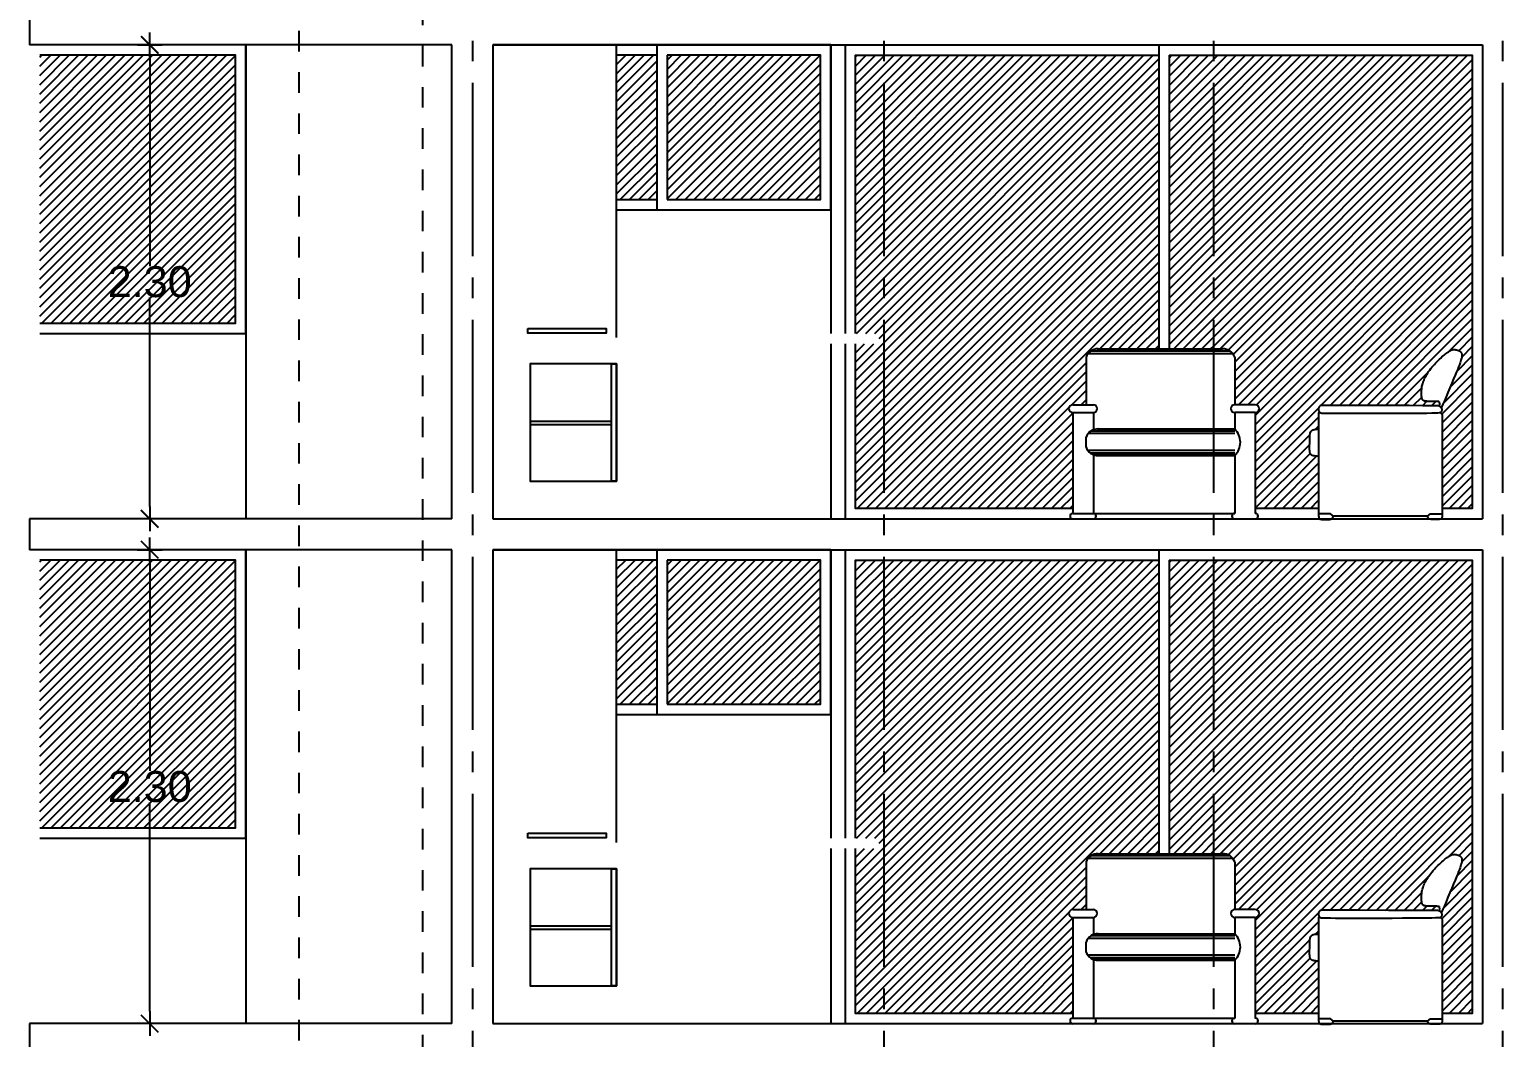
# Model space of a CAD drawing. Header units: millimetres. Extents: x 1217 to 2428, y 234 to 644.
# Drawn here: x 2248.72 to 2255.87, y 387.13 to 392.03 of the extents above; entities that cross this region are included whole.
import ezdxf

# ---------------------------------------------------------------- set-up
doc = ezdxf.new("R2010")
doc.units = ezdxf.units.MM
doc.linetypes.add('ACAD_ISO04W100', pattern=[30, 24, -3, 0, -3])
doc.linetypes.add('HIDDEN2', pattern=[0.1875, 0.125, -0.0625])
doc.layers.get('0').update_dxf_attribs({"lineweight": 5})
for name, color, linetype in [('0.1', 251, 'Continuous'), ('0.2', 2, 'Continuous'), ('EJES', 8, 'Continuous'), ('MURO', 5, 'Continuous')]:
    doc.layers.add(name, color=color, linetype=linetype)
doc.styles.add('INTERARQ', font='arial.ttf')
doc.dimstyles.new('ESCALA_1-50', dxfattribs={"dimtxt": 0.15, "dimasz": 0.06, "dimexe": 0.18, "dimexo": 0.0625, "dimgap": 0, "dimtad": 0, "dimtih": 1, "dimtoh": 1, "dimzin": 0, "dimdsep": 46, "dimtxsty": 'INTERARQ', "dimblk": 'DIMTICK', "dimcen": 0, "dimse1": 1, "dimse2": 1, "dimclrd": 256, "dimclre": 1, "dimclrt": 2, "dimadec": 0, "dimazin": 0, "dimtfac": 4.5, "dimtofl": 0, "dimtmove": 2, "dimatfit": 3, "dimldrblk": 'DIMTICK', "dimfxl": 1, "dimtolj": 1, "dimtzin": 0, "dimarcsym": 0})
pattern_1 = [(45, (422.33998, -309.97355), (-0.0224506403, 0.0224506403), [])]
pattern_2 = [(45, (422.33998, -307.52355), (-0.0224506403, 0.0224506403), [])]

# ---------------------------------------------------------------- blocks, each defined once
blk = doc.blocks.new('sillon elv 1')
at = {"layer": '0.2'}
blk.add_line((382065.2343, 7753267.5813), (382065.6901, 7753267.5813), dxfattribs=at)
for points in [[(382065.1739, 7753268.114), (382065.1742, 7753268.1156), (382065.1744, 7753268.1172), (382065.1745, 7753268.1189), (382065.1746, 7753268.1205), (382065.1745, 7753268.1222), (382065.1745, 7753268.1238), (382065.1744, 7753268.1253), (382065.1744, 7753268.1268), (382065.1745, 7753268.1281), (382065.1745, 7753268.1294), (382065.1747, 7753268.1306), (382065.1749, 7753268.1316), (382065.1751, 7753268.1326), (382065.1753, 7753268.1335), (382065.1756, 7753268.1342), (382065.1759, 7753268.1349), (382065.1762, 7753268.1355), (382065.1765, 7753268.136), (382065.1768, 7753268.1364), (382065.1771, 7753268.1368), (382065.1775, 7753268.1371), (382065.178, 7753268.1373), (382065.1785, 7753268.1375), (382065.179, 7753268.1376), (382065.1796, 7753268.1377), (382065.1804, 7753268.1378), (382065.1814, 7753268.1379), (382065.1828, 7753268.1379), (382065.1846, 7753268.138), (382065.187, 7753268.138), (382065.19, 7753268.1381), (382065.1937, 7753268.1381), (382065.1982, 7753268.1381), (382065.2034, 7753268.1382), (382065.2089, 7753268.1383), (382065.2147, 7753268.1384), (382065.2204, 7753268.1385), (382065.2259, 7753268.1386), (382065.231, 7753268.1388), (382065.2353, 7753268.139), (382065.2389, 7753268.1392), (382065.2417, 7753268.1395), (382065.2439, 7753268.1397), (382065.2455, 7753268.14), (382065.2467, 7753268.1403), (382065.2476, 7753268.1405), (382065.2482, 7753268.1408), (382065.2488, 7753268.141), (382065.2493, 7753268.1412), (382065.2498, 7753268.1413), (382065.2504, 7753268.1415), (382065.2509, 7753268.1417), (382065.2515, 7753268.142), (382065.2522, 7753268.1423), (382065.2529, 7753268.1426), (382065.2537, 7753268.1431), (382065.2545, 7753268.1437), (382065.2554, 7753268.1444), (382065.2563, 7753268.1454), (382065.2572, 7753268.1465), (382065.2581, 7753268.148), (382065.2589, 7753268.1498), (382065.2597, 7753268.1519), (382065.2604, 7753268.1545), (382065.2611, 7753268.1574), (382065.2616, 7753268.1608), (382065.262, 7753268.1645), (382065.2624, 7753268.1685), (382065.2626, 7753268.1727), (382065.2627, 7753268.1771), (382065.2627, 7753268.1816), (382065.2627, 7753268.1863), (382065.2625, 7753268.1909), (382065.2622, 7753268.1956), (382065.2617, 7753268.2004), (382065.2611, 7753268.2053), (382065.2603, 7753268.2102), (382065.2593, 7753268.2154), (382065.258, 7753268.2207), (382065.2565, 7753268.2262), (382065.2547, 7753268.2319), (382065.2526, 7753268.2378), (382065.2501, 7753268.2439), (382065.2474, 7753268.2502), (382065.2443, 7753268.2566), (382065.2408, 7753268.2632), (382065.2369, 7753268.2699), (382065.2327, 7753268.2767), (382065.228, 7753268.2836), (382065.2229, 7753268.2906), (382065.2176, 7753268.2976), (382065.212, 7753268.3046), (382065.2061, 7753268.3115), (382065.2001, 7753268.3182), (382065.194, 7753268.3249), (382065.1878, 7753268.3313), (382065.1816, 7753268.3375), (382065.1754, 7753268.3434), (382065.1694, 7753268.349), (382065.1635, 7753268.3543), (382065.1578, 7753268.3592), (382065.1525, 7753268.3637), (382065.1475, 7753268.3679), (382065.1429, 7753268.3715), (382065.1387, 7753268.3747), (382065.135, 7753268.3775), (382065.1316, 7753268.3799), (382065.1286, 7753268.382), (382065.1259, 7753268.3837), (382065.1233, 7753268.3851), (382065.1209, 7753268.3863), (382065.1187, 7753268.3874), (382065.1165, 7753268.3882), (382065.1144, 7753268.3889), (382065.1123, 7753268.3895), (382065.1103, 7753268.3899), (382065.1083, 7753268.3902), (382065.1063, 7753268.3904), (382065.1044, 7753268.3905), (382065.1024, 7753268.3904), (382065.1005, 7753268.3903), (382065.0985, 7753268.39), (382065.0966, 7753268.3897), (382065.0947, 7753268.3894), (382065.0929, 7753268.3889), (382065.0912, 7753268.3885), (382065.0896, 7753268.388), (382065.088, 7753268.3876), (382065.0866, 7753268.3872), (382065.0853, 7753268.3867), (382065.084, 7753268.3863), (382065.0829, 7753268.3859), (382065.0818, 7753268.3854), (382065.0808, 7753268.385), (382065.0798, 7753268.3846), (382065.0789, 7753268.3841), (382065.0779, 7753268.3836), (382065.077, 7753268.3831), (382065.0761, 7753268.3825), (382065.0752, 7753268.3818), (382065.0743, 7753268.3811), (382065.0735, 7753268.3803), (382065.0726, 7753268.3794), (382065.0718, 7753268.3784), (382065.071, 7753268.3773), (382065.0702, 7753268.376), (382065.0695, 7753268.3746), (382065.0688, 7753268.3731), (382065.0682, 7753268.3715), (382065.0677, 7753268.3697), (382065.0672, 7753268.3679), (382065.0668, 7753268.3659), (382065.0666, 7753268.3638), (382065.0665, 7753268.3614), (382065.0666, 7753268.3588), (382065.0669, 7753268.3558), (382065.0675, 7753268.3524), (382065.0683, 7753268.3484), (382065.0695, 7753268.3438), (382065.0711, 7753268.3385), (382065.0731, 7753268.3324), (382065.0756, 7753268.3252), (382065.0787, 7753268.3168), (382065.0825, 7753268.3069), (382065.0871, 7753268.2952), (382065.0925, 7753268.2816), (382065.099, 7753268.2658), (382065.1066, 7753268.2475), (382065.1153, 7753268.2269), (382065.1246, 7753268.2047), (382065.1341, 7753268.1823), (382065.1433, 7753268.1607), (382065.1516, 7753268.1412), (382065.1585, 7753268.125), (382065.1635, 7753268.1132), (382065.1662, 7753268.107)], [(382065.7482, 7753268.1195), (382065.7512, 7753268.1185), (382065.7538, 7753268.1173), (382065.7559, 7753268.1159), (382065.7576, 7753268.1144), (382065.759, 7753268.1129), (382065.7601, 7753268.1112), (382065.761, 7753268.1096), (382065.7617, 7753268.1079), (382065.7622, 7753268.1063), (382065.7626, 7753268.1048), (382065.7628, 7753268.1033), (382065.7629, 7753268.1018), (382065.763, 7753268.1004), (382065.7629, 7753268.0991), (382065.7628, 7753268.0978), (382065.7626, 7753268.0966), (382065.7624, 7753268.0954), (382065.7621, 7753268.0943), (382065.7618, 7753268.0932), (382065.7614, 7753268.0922), (382065.7609, 7753268.0912), (382065.7604, 7753268.0903), (382065.7599, 7753268.0894), (382065.7593, 7753268.0885), (382065.7586, 7753268.0877), (382065.7578, 7753268.0869), (382065.757, 7753268.0861), (382065.756, 7753268.0854), (382065.7551, 7753268.0847), (382065.754, 7753268.0841), (382065.7529, 7753268.0835), (382065.7517, 7753268.083), (382065.7502, 7753268.0826), (382065.7476, 7753268.0823), (382065.7428, 7753268.082), (382065.7348, 7753268.0818), (382065.7223, 7753268.0816), (382065.7045, 7753268.0815), (382065.6801, 7753268.0814), (382065.6482, 7753268.0813), (382065.6082, 7753268.0812), (382065.5617, 7753268.0812), (382065.5109, 7753268.0812), (382065.458, 7753268.0813), (382065.4051, 7753268.0813), (382065.3544, 7753268.0815), (382065.3081, 7753268.0817), (382065.2683, 7753268.0819), (382065.2366, 7753268.0823), (382065.2126, 7753268.0827), (382065.1951, 7753268.0832), (382065.1831, 7753268.0837), (382065.1755, 7753268.0842), (382065.1711, 7753268.0848), (382065.169, 7753268.0854), (382065.168, 7753268.0859), (382065.1673, 7753268.0865), (382065.1666, 7753268.0871), (382065.166, 7753268.0877), (382065.1655, 7753268.0884), (382065.1649, 7753268.0891), (382065.1645, 7753268.0899), (382065.164, 7753268.0907), (382065.1636, 7753268.0917), (382065.1633, 7753268.0927), (382065.1629, 7753268.0939), (382065.1627, 7753268.0951), (382065.1625, 7753268.0963), (382065.1623, 7753268.0976), (382065.1623, 7753268.0988), (382065.1623, 7753268.1), (382065.1625, 7753268.1011), (382065.1628, 7753268.1021), (382065.1632, 7753268.1031), (382065.1636, 7753268.1039), (382065.1642, 7753268.1048), (382065.1648, 7753268.1056), (382065.1655, 7753268.1063), (382065.1662, 7753268.1071), (382065.1669, 7753268.1078), (382065.1676, 7753268.1086), (382065.1684, 7753268.1094), (382065.1691, 7753268.1101), (382065.1699, 7753268.1109), (382065.1707, 7753268.1116), (382065.1716, 7753268.1124), (382065.1724, 7753268.113), (382065.1733, 7753268.1137), (382065.1743, 7753268.1143), (382065.1753, 7753268.1148), (382065.1764, 7753268.1153), (382065.1774, 7753268.1157), (382065.1785, 7753268.1161), (382065.1796, 7753268.1164), (382065.1807, 7753268.1167), (382065.1818, 7753268.1169), (382065.1839, 7753268.1172), (382065.1926, 7753268.1174), (382065.2144, 7753268.1176), (382065.2558, 7753268.1178), (382065.3233, 7753268.1181), (382065.4235, 7753268.1185), (382065.563, 7753268.1189), (382065.7482, 7753268.1195)], [(382065.1727, 7753268.0846), (382065.1704, 7753268.0832), (382065.1685, 7753268.0819), (382065.1669, 7753268.0806), (382065.1657, 7753268.0794), (382065.1647, 7753268.0781), (382065.164, 7753268.0769), (382065.1634, 7753268.0758), (382065.1631, 7753268.0746), (382065.1628, 7753268.0726), (382065.1626, 7753268.0652), (382065.1625, 7753268.047), (382065.1624, 7753268.0127), (382065.1624, 7753267.9567), (382065.1624, 7753267.8738), (382065.1624, 7753267.7584), (382065.1624, 7753267.6053)], [(382065.7621, 7753268.0013), (382065.7666, 7753268.0017), (382065.7707, 7753268.0019), (382065.7743, 7753268.0019), (382065.7775, 7753268.0017), (382065.7804, 7753268.0013), (382065.783, 7753268.0009), (382065.7852, 7753268.0003), (382065.7873, 7753267.9997), (382065.7892, 7753267.9991), (382065.791, 7753267.9984), (382065.7926, 7753267.9978), (382065.7941, 7753267.9971), (382065.7954, 7753267.9963), (382065.7966, 7753267.9955), (382065.7977, 7753267.9947), (382065.7987, 7753267.9938), (382065.7996, 7753267.9929), (382065.8005, 7753267.9919), (382065.8012, 7753267.9909), (382065.8018, 7753267.9898), (382065.8024, 7753267.9888), (382065.803, 7753267.9877), (382065.8034, 7753267.9866), (382065.8039, 7753267.9855), (382065.8043, 7753267.9843), (382065.8046, 7753267.9831), (382065.8049, 7753267.9816), (382065.8052, 7753267.9797), (382065.8055, 7753267.9773), (382065.8058, 7753267.9743), (382065.806, 7753267.9705), (382065.8062, 7753267.9658), (382065.8064, 7753267.9601), (382065.8066, 7753267.9536), (382065.8068, 7753267.9466), (382065.8069, 7753267.9394), (382065.8071, 7753267.9322), (382065.8072, 7753267.9251), (382065.8072, 7753267.9186), (382065.8072, 7753267.9129), (382065.8072, 7753267.9081), (382065.8072, 7753267.9041), (382065.807, 7753267.901), (382065.8069, 7753267.8984), (382065.8067, 7753267.8964), (382065.8065, 7753267.8948), (382065.8062, 7753267.8934), (382065.8059, 7753267.8922), (382065.8056, 7753267.891), (382065.8053, 7753267.8898), (382065.8048, 7753267.8887), (382065.8044, 7753267.8876), (382065.8039, 7753267.8865), (382065.8033, 7753267.8855), (382065.8027, 7753267.8845), (382065.802, 7753267.8836), (382065.8012, 7753267.8828), (382065.8004, 7753267.882), (382065.7995, 7753267.8812), (382065.7986, 7753267.8805), (382065.7976, 7753267.8799), (382065.7966, 7753267.8793), (382065.7955, 7753267.8787), (382065.7944, 7753267.8782), (382065.7933, 7753267.8777), (382065.7918, 7753267.8772), (382065.7898, 7753267.8767), (382065.787, 7753267.8762), (382065.783, 7753267.8755), (382065.7778, 7753267.8748), (382065.7709, 7753267.874), (382065.7621, 7753267.8731)], [(382065.1619, 7753267.5923), (382065.1619, 7753267.5897), (382065.1619, 7753267.5872), (382065.162, 7753267.585), (382065.1622, 7753267.5829), (382065.1624, 7753267.581), (382065.1627, 7753267.5792), (382065.163, 7753267.5776), (382065.1633, 7753267.5762), (382065.1636, 7753267.5749), (382065.164, 7753267.5737), (382065.1644, 7753267.5727), (382065.1648, 7753267.5718), (382065.1653, 7753267.5709), (382065.1658, 7753267.5702), (382065.1665, 7753267.5695), (382065.1672, 7753267.5689), (382065.168, 7753267.5684), (382065.1689, 7753267.5679), (382065.17, 7753267.5674), (382065.1712, 7753267.5671), (382065.1727, 7753267.5667), (382065.1744, 7753267.5664), (382065.1763, 7753267.5662), (382065.1785, 7753267.566), (382065.1811, 7753267.5658), (382065.1839, 7753267.5657), (382065.1869, 7753267.5657), (382065.19, 7753267.5656), (382065.1932, 7753267.5656), (382065.1965, 7753267.5656), (382065.1997, 7753267.5657), (382065.2028, 7753267.5657), (382065.2058, 7753267.5658), (382065.2087, 7753267.5658), (382065.2114, 7753267.5659), (382065.2139, 7753267.566), (382065.2162, 7753267.5662), (382065.2184, 7753267.5664), (382065.2203, 7753267.5667), (382065.2221, 7753267.5671), (382065.2237, 7753267.5675), (382065.2251, 7753267.5682), (382065.2265, 7753267.5691), (382065.2278, 7753267.5704), (382065.2292, 7753267.5722), (382065.2307, 7753267.5745), (382065.2324, 7753267.5775), (382065.2343, 7753267.5813)], [(382065.7625, 7753267.5923), (382065.7626, 7753267.5897), (382065.7625, 7753267.5872), (382065.7624, 7753267.585), (382065.7623, 7753267.5829), (382065.762, 7753267.581), (382065.7618, 7753267.5792), (382065.7615, 7753267.5776), (382065.7612, 7753267.5762), (382065.7608, 7753267.5749), (382065.7605, 7753267.5737), (382065.7601, 7753267.5727), (382065.7597, 7753267.5718), (382065.7592, 7753267.5709), (382065.7586, 7753267.5702), (382065.758, 7753267.5695), (382065.7573, 7753267.5689), (382065.7565, 7753267.5684), (382065.7556, 7753267.5679), (382065.7545, 7753267.5674), (382065.7533, 7753267.5671), (382065.7518, 7753267.5667), (382065.7501, 7753267.5664), (382065.7482, 7753267.5662), (382065.7459, 7753267.566), (382065.7434, 7753267.5658), (382065.7406, 7753267.5657), (382065.7376, 7753267.5657), (382065.7345, 7753267.5656), (382065.7312, 7753267.5656), (382065.728, 7753267.5656), (382065.7248, 7753267.5657), (382065.7216, 7753267.5657), (382065.7186, 7753267.5658), (382065.7158, 7753267.5658), (382065.7131, 7753267.5659), (382065.7106, 7753267.566), (382065.7083, 7753267.5662), (382065.7061, 7753267.5664), (382065.7041, 7753267.5667), (382065.7024, 7753267.5671), (382065.7008, 7753267.5675), (382065.6993, 7753267.5682), (382065.698, 7753267.5691), (382065.6966, 7753267.5704), (382065.6952, 7753267.5722), (382065.6937, 7753267.5745), (382065.6921, 7753267.5775), (382065.6901, 7753267.5813)]]:
    blk.add_lwpolyline(points, dxfattribs=at)
at = {"layer": '0.2', "elevation": 0}
for points in [[(382065.7529, 7753268.0835), (382065.7621, 7753268.0835), (382065.7621, 7753267.6053)], [(382065.1624, 7753267.6053), (382065.1619, 7753267.5923)], [(382065.2343, 7753267.5813), (382065.2197, 7753267.5923), (382065.1619, 7753267.5923)], [(382065.6901, 7753267.5813), (382065.7047, 7753267.5923), (382065.7636, 7753267.5923)], [(382065.7621, 7753267.6053), (382065.7625, 7753267.5923)]]:
    blk.add_lwpolyline(points, dxfattribs=at)
blk = doc.blocks.new('DIMTICK')
at = {"color": 1}
for p, q in [((-1, 0), (1, 0)), ((0, 1), (0, -1))]:
    blk.add_line(p, q, dxfattribs=at)
at = {"color": 3, "const_width": 0.141}
blk.add_lwpolyline([(0.71, 0.71), (-0.71, -0.71)], dxfattribs=at)
blk = doc.blocks.new('*D1626')
at = {"layer": '0.1', "lineweight": -2, "ltscale": 3, "transparency": 16777216}
for p, q in [((2249.3048, 391.8911), (2249.3048, 390.8777)), ((2249.3048, 389.7111), (2249.3048, 390.7245))]:
    blk.add_line(p, q, dxfattribs=at)
at = {"layer": 'DEFPOINTS', "color": 0, "ltscale": 3, "transparency": 16777216}
for p in [(2248.9553, 391.9511, 0), (2249.3048, 391.9511), (2248.9553, 389.6511, 0)]:
    blk.add_point(p, dxfattribs=at)
at = {"layer": '0.1', "lineweight": -2, "ltscale": 3, "transparency": 16777216, "xscale": 0.06, "yscale": 0.06, "zscale": 0.06}
for p, rotation in [((2249.3048, 391.9511), 90), ((2249.3048, 389.6511), 270)]:
    blk.add_blockref('DIMTICK', p, dxfattribs=dict(at, rotation=rotation))
at = {"layer": '0.1', "color": 2, "ltscale": 3, "transparency": 16777216, "insert": (2249.3048, 390.8011), "char_height": 0.15, "attachment_point": 5, "style": 'INTERARQ'}
blk.add_mtext('\\A1;2.30', dxfattribs=at)
blk = doc.blocks.new('*D1627')
at = {"layer": '0.1', "lineweight": -2, "ltscale": 3, "transparency": 16777216}
for p, q in [((2249.3048, 389.4411), (2249.3048, 388.4277)), ((2249.3048, 387.2611), (2249.3048, 388.2745))]:
    blk.add_line(p, q, dxfattribs=at)
at = {"layer": 'DEFPOINTS', "color": 0, "ltscale": 3, "transparency": 16777216}
for p in [(2248.9553, 389.5011, 0), (2249.3048, 389.5011), (2248.9553, 387.2011, 0)]:
    blk.add_point(p, dxfattribs=at)
at = {"layer": '0.1', "lineweight": -2, "ltscale": 3, "transparency": 16777216, "xscale": 0.06, "yscale": 0.06, "zscale": 0.06}
for p, rotation in [((2249.3048, 389.5011), 90), ((2249.3048, 387.2011), 270)]:
    blk.add_blockref('DIMTICK', p, dxfattribs=dict(at, rotation=rotation))
at = {"layer": '0.1', "color": 2, "ltscale": 3, "transparency": 16777216, "insert": (2249.3048, 388.3511), "char_height": 0.15, "attachment_point": 5, "style": 'INTERARQ'}
blk.add_mtext('\\A1;2.30', dxfattribs=at)

msp = doc.modelspace()

# ---------------------------------------------------------------- hatches: boundary and pattern name
at = {"layer": '0.1', "ltscale": 3}
h = msp.add_hatch(dxfattribs=at)
h.set_pattern_fill('ANSI31', color=256, scale=0.01)
h.set_pattern_definition([(45, (422.33998, -358.973434), (-0.0224506403, 0.0224506403), [])])
h.paths.add_polyline_path([(2248.7711, 391.9011), (2248.7711, 390.6011), (2249.721, 390.6011), (2249.721, 391.9011)])
h = msp.add_hatch(dxfattribs=at)
h.set_pattern_fill('ANSI31', color=256, scale=0.01)
h.set_pattern_definition(pattern_2)
h.paths.add_polyline_path([(2254.2525, 391.901), (2254.4682, 391.901), (2254.4682, 390.4758), (2254.2525, 390.4758)])
h.paths.add_polyline_path([(2252.8686, 391.901), (2254.2025, 391.901), (2254.2025, 390.4758), (2253.9086, 390.4758, 0.330811), (2253.85, 390.4358), (2253.85, 390.2049), (2253.7851, 390.2049, 1), (2253.7851, 390.1669), (2253.7851, 389.701), (2252.8686, 389.701)])
h.paths.add_polyline_path([(2252.7306, 391.901), (2252.8686, 391.901), (2252.8686, 389.701), (2252.7306, 389.701), (2252.7306, 390.501), (2252.8456, 390.501), (2252.8456, 390.551), (2252.7306, 390.551)])
h.paths.add_polyline_path([(2251.8158, 391.901), (2252.5606, 391.901), (2252.5606, 391.201), (2251.8158, 391.201)])
h.paths.add_polyline_path([(2251.5708, 391.901), (2251.7658, 391.901), (2251.7658, 391.201), (2251.5708, 391.201)])
h = msp.add_hatch(dxfattribs=at)
h.set_pattern_fill('ANSI31', color=256, scale=0.01)
h.set_pattern_definition(pattern_2)
h.paths.add_polyline_path([(2254.4682, 391.901), (2255.7244, 391.901), (2255.7244, 389.701), (2255.578, 389.701), (2255.5781, 389.8408), (2255.5781, 389.9561), (2255.5781, 390.039), (2255.578, 390.095), (2255.578, 390.1293), (2255.5779, 390.1475), (2255.5776, 390.1567), (2255.5758, 390.1606), (2255.5729, 390.1636), (2255.5682, 390.1668), (2255.572, 390.1678), (2255.5752, 390.1707), (2255.5771, 390.1744), (2255.5782, 390.1794), (2255.578, 390.184), (2255.5764, 390.187), (2255.5743, 390.1894), (2255.5769, 390.1955), (2255.582, 390.2073), (2255.5889, 390.2236), (2255.5972, 390.243), (2255.6063, 390.2646), (2255.6158, 390.287), (2255.6252, 390.3092), (2255.6338, 390.3299), (2255.6414, 390.3481), (2255.6479, 390.3639), (2255.6534, 390.3775), (2255.658, 390.3892), (2255.6618, 390.3991), (2255.6649, 390.4075), (2255.6674, 390.4147), (2255.6693, 390.4208), (2255.6709, 390.4262), (2255.6727, 390.4329), (2255.6738, 390.4398), (2255.674, 390.4449), (2255.6735, 390.4492), (2255.6724, 390.4538), (2255.6703, 390.4584), (2255.6675, 390.4623), (2255.6641, 390.4651), (2255.6602, 390.4672), (2255.6565, 390.4686), (2255.6524, 390.47), (2255.6473, 390.4714), (2255.6417, 390.4725), (2255.636, 390.4729), (2255.6311, 390.4725), (2255.6271, 390.4716), (2255.6228, 390.4702), (2255.6183, 390.4681), (2255.6133, 390.4653), (2255.6088, 390.4623), (2255.6055, 390.4599), (2255.6017, 390.4571), (2255.5976, 390.4539), (2255.593, 390.4502), (2255.588, 390.4461), (2255.5826, 390.4415), (2255.5769, 390.4366), (2255.5711, 390.4313), (2255.565, 390.4257), (2255.5588, 390.4198), (2255.5526, 390.4136), (2255.5464, 390.4072), (2255.5403, 390.4006), (2255.5343, 390.3938), (2255.5285, 390.3869), (2255.5229, 390.3799), (2255.5175, 390.3729), (2255.5125, 390.366), (2255.5078, 390.359), (2255.5035, 390.3522), (2255.4997, 390.3455), (2255.4962, 390.3389), (2255.4931, 390.3325), (2255.4903, 390.3262), (2255.4879, 390.3201), (2255.4858, 390.3142), (2255.4839, 390.3085), (2255.4824, 390.303), (2255.4812, 390.2977), (2255.4801, 390.2926), (2255.4793, 390.2876), (2255.4787, 390.2827), (2255.4782, 390.2779), (2255.4779, 390.2732), (2255.4778, 390.2686), (2255.4777, 390.264), (2255.4777, 390.2594), (2255.4779, 390.255), (2255.4782, 390.2487), (2255.4791, 390.2412), (2255.4803, 390.2354), (2255.4822, 390.2302), (2255.4849, 390.2268), (2255.488, 390.2246), (2255.492, 390.2232), (2255.4936, 390.2225), (2255.4975, 390.2219), (2255.5015, 390.2215), (2255.5051, 390.2213), (2255.5095, 390.2211), (2255.5145, 390.221), (2255.52, 390.2208), (2255.5258, 390.2207), (2255.5315, 390.2206), (2255.5371, 390.2205), (2255.5422, 390.2205), (2255.5467, 390.2204), (2255.5505, 390.2204), (2255.5535, 390.2204), (2255.5558, 390.2203), (2255.5577, 390.2203), (2255.559, 390.2202), (2255.5601, 390.2202), (2255.5608, 390.2201), (2255.5615, 390.22), (2255.562, 390.2198), (2255.5625, 390.2196), (2255.5629, 390.2194), (2255.5633, 390.2191), (2255.5637, 390.2188), (2255.564, 390.2183), (2255.5643, 390.2178), (2255.5646, 390.2173), (2255.5649, 390.2166), (2255.5651, 390.2158), (2255.5654, 390.2149), (2255.5656, 390.214), (2255.5658, 390.2129), (2255.5659, 390.2117), (2255.566, 390.2105), (2255.566, 390.2091), (2255.566, 390.2076), (2255.566, 390.2061), (2255.5658, 390.2011), (2255.5664, 390.1965), (2255.5626, 390.1983), (2255.5581, 390.1995), (2255.5478, 390.1997), (2255.5261, 390.1999), (2255.4847, 390.2002), (2255.4172, 390.2004), (2255.3169, 390.2008), (2255.1775, 390.2013), (2254.9922, 390.2018), (2254.9878, 390.2003), (2254.9836, 390.1976), (2254.9808, 390.1945), (2254.9787, 390.1905), (2254.9775, 390.1857), (2254.9775, 390.1815), (2254.9781, 390.177), (2254.9796, 390.173), (2254.9822, 390.1695), (2254.9867, 390.1659), (2254.9784, 390.1659), (2254.9784, 390.0837), (2254.9738, 390.0841), (2254.9679, 390.0843), (2254.9615, 390.0839), (2254.9564, 390.083), (2254.9511, 390.0814), (2254.9462, 390.0794), (2254.9426, 390.0771), (2254.94, 390.0744), (2254.938, 390.0712), (2254.9361, 390.0669), (2254.9353, 390.0631), (2254.9348, 390.0584), (2254.9344, 390.0528), (2254.9342, 390.0481), (2254.934, 390.0424), (2254.9338, 390.036), (2254.9336, 390.029), (2254.9335, 390.0217), (2254.9334, 390.0145), (2254.9333, 390.0075), (2254.9332, 390.001), (2254.9332, 389.9952), (2254.9332, 389.9881), (2254.9335, 389.9805), (2254.9341, 389.976), (2254.9354, 389.9714), (2254.9374, 389.9672), (2254.9403, 389.9639), (2254.9437, 389.9616), (2254.9474, 389.9598), (2254.9518, 389.9588), (2254.9574, 389.9579), (2254.9627, 389.9572), (2254.9696, 389.9564), (2254.9784, 389.9554), (2254.9784, 389.701), (2254.6709, 389.701), (2254.6709, 390.1669, 1), (2254.6709, 390.2049), (2254.5709, 390.2049), (2254.5709, 390.4358, 0.33081), (2254.5123, 390.4758), (2254.4682, 390.4758)])
h = msp.add_hatch(dxfattribs=at)
h.set_pattern_fill('ANSI31', color=256, scale=0.01)
h.set_pattern_definition([(45, (422.33998, -361.423428), (-0.0224506403, 0.0224506403), [])])
h.paths.add_polyline_path([(2248.7711, 389.4511), (2248.7711, 388.1511), (2249.721, 388.1511), (2249.721, 389.4511)])
h = msp.add_hatch(dxfattribs=at)
h.set_pattern_fill('ANSI31', color=256, scale=0.01)
h.set_pattern_definition(pattern_1)
h.paths.add_polyline_path([(2254.2525, 389.451), (2254.4682, 389.451), (2254.4682, 388.0258), (2254.2525, 388.0258)])
h.paths.add_polyline_path([(2252.8686, 389.451), (2254.2025, 389.451), (2254.2025, 388.0258), (2253.9086, 388.0258, 0.330811), (2253.85, 387.9858), (2253.85, 387.7549), (2253.7851, 387.7549, 1), (2253.7851, 387.7169), (2253.7851, 387.251), (2252.8686, 387.251)])
h.paths.add_polyline_path([(2252.7306, 389.451), (2252.8686, 389.451), (2252.8686, 387.251), (2252.7306, 387.251), (2252.7306, 388.051), (2252.8456, 388.051), (2252.8456, 388.101), (2252.7306, 388.101)])
h.paths.add_polyline_path([(2251.8158, 389.451), (2252.5606, 389.451), (2252.5606, 388.751), (2251.8158, 388.751)])
h.paths.add_polyline_path([(2251.5708, 389.451), (2251.7658, 389.451), (2251.7658, 388.751), (2251.5708, 388.751)])
h = msp.add_hatch(dxfattribs=at)
h.set_pattern_fill('ANSI31', color=256, scale=0.01)
h.set_pattern_definition(pattern_1)
h.paths.add_polyline_path([(2254.4682, 389.451), (2255.7244, 389.451), (2255.7244, 387.251), (2255.578, 387.251), (2255.5781, 387.3908), (2255.5781, 387.5061), (2255.5781, 387.589), (2255.578, 387.645), (2255.578, 387.6793), (2255.5779, 387.6975), (2255.5776, 387.7067), (2255.5758, 387.7106), (2255.5729, 387.7136), (2255.5682, 387.7168), (2255.572, 387.7178), (2255.5752, 387.7207), (2255.5771, 387.7244), (2255.5782, 387.7294), (2255.578, 387.734), (2255.5764, 387.737), (2255.5743, 387.7394), (2255.5769, 387.7455), (2255.582, 387.7573), (2255.5889, 387.7736), (2255.5972, 387.793), (2255.6063, 387.8146), (2255.6158, 387.837), (2255.6252, 387.8592), (2255.6338, 387.8799), (2255.6414, 387.8981), (2255.6479, 387.9139), (2255.6534, 387.9275), (2255.658, 387.9392), (2255.6618, 387.9491), (2255.6649, 387.9575), (2255.6674, 387.9647), (2255.6693, 387.9708), (2255.6709, 387.9762), (2255.6727, 387.9829), (2255.6738, 387.9898), (2255.674, 387.9949), (2255.6735, 387.9992), (2255.6724, 388.0038), (2255.6703, 388.0084), (2255.6675, 388.0123), (2255.6641, 388.0151), (2255.6602, 388.0172), (2255.6565, 388.0186), (2255.6524, 388.02), (2255.6473, 388.0214), (2255.6417, 388.0225), (2255.636, 388.0229), (2255.6311, 388.0225), (2255.6271, 388.0216), (2255.6228, 388.0202), (2255.6183, 388.0181), (2255.6133, 388.0153), (2255.6088, 388.0123), (2255.6055, 388.0099), (2255.6017, 388.0071), (2255.5976, 388.0039), (2255.593, 388.0002), (2255.588, 387.9961), (2255.5826, 387.9915), (2255.5769, 387.9866), (2255.5711, 387.9813), (2255.565, 387.9757), (2255.5588, 387.9698), (2255.5526, 387.9636), (2255.5464, 387.9572), (2255.5403, 387.9506), (2255.5343, 387.9438), (2255.5285, 387.9369), (2255.5229, 387.9299), (2255.5175, 387.9229), (2255.5125, 387.916), (2255.5078, 387.909), (2255.5035, 387.9022), (2255.4997, 387.8955), (2255.4962, 387.8889), (2255.4931, 387.8825), (2255.4903, 387.8762), (2255.4879, 387.8701), (2255.4858, 387.8642), (2255.4839, 387.8585), (2255.4824, 387.853), (2255.4812, 387.8477), (2255.4801, 387.8426), (2255.4793, 387.8376), (2255.4787, 387.8327), (2255.4782, 387.8279), (2255.4779, 387.8232), (2255.4778, 387.8186), (2255.4777, 387.814), (2255.4777, 387.8094), (2255.4779, 387.805), (2255.4782, 387.7987), (2255.4791, 387.7912), (2255.4803, 387.7854), (2255.4822, 387.7802), (2255.4849, 387.7768), (2255.488, 387.7746), (2255.492, 387.7732), (2255.4936, 387.7725), (2255.4975, 387.7719), (2255.5015, 387.7715), (2255.5051, 387.7713), (2255.5095, 387.7711), (2255.5145, 387.771), (2255.52, 387.7708), (2255.5258, 387.7707), (2255.5315, 387.7706), (2255.5371, 387.7705), (2255.5422, 387.7705), (2255.5467, 387.7704), (2255.5505, 387.7704), (2255.5535, 387.7704), (2255.5558, 387.7703), (2255.5577, 387.7703), (2255.559, 387.7702), (2255.5601, 387.7702), (2255.5608, 387.7701), (2255.5615, 387.77), (2255.562, 387.7698), (2255.5625, 387.7696), (2255.5629, 387.7694), (2255.5633, 387.7691), (2255.5637, 387.7688), (2255.564, 387.7683), (2255.5643, 387.7678), (2255.5646, 387.7673), (2255.5649, 387.7666), (2255.5651, 387.7658), (2255.5654, 387.7649), (2255.5656, 387.764), (2255.5658, 387.7629), (2255.5659, 387.7617), (2255.566, 387.7605), (2255.566, 387.7591), (2255.566, 387.7576), (2255.566, 387.7561), (2255.5658, 387.7511), (2255.5664, 387.7465), (2255.5626, 387.7483), (2255.5581, 387.7495), (2255.5478, 387.7497), (2255.5261, 387.7499), (2255.4847, 387.7502), (2255.4172, 387.7504), (2255.3169, 387.7508), (2255.1775, 387.7513), (2254.9922, 387.7518), (2254.9878, 387.7503), (2254.9836, 387.7476), (2254.9808, 387.7445), (2254.9787, 387.7405), (2254.9775, 387.7357), (2254.9775, 387.7315), (2254.9781, 387.727), (2254.9796, 387.723), (2254.9822, 387.7195), (2254.9867, 387.7159), (2254.9784, 387.7159), (2254.9784, 387.6337), (2254.9738, 387.6341), (2254.9679, 387.6343), (2254.9615, 387.6339), (2254.9564, 387.633), (2254.9511, 387.6314), (2254.9462, 387.6294), (2254.9426, 387.6271), (2254.94, 387.6244), (2254.938, 387.6212), (2254.9361, 387.6169), (2254.9353, 387.6131), (2254.9348, 387.6084), (2254.9344, 387.6028), (2254.9342, 387.5981), (2254.934, 387.5924), (2254.9338, 387.586), (2254.9336, 387.579), (2254.9335, 387.5717), (2254.9334, 387.5645), (2254.9333, 387.5575), (2254.9332, 387.551), (2254.9332, 387.5452), (2254.9332, 387.5381), (2254.9335, 387.5305), (2254.9341, 387.526), (2254.9354, 387.5214), (2254.9374, 387.5172), (2254.9403, 387.5139), (2254.9437, 387.5116), (2254.9474, 387.5098), (2254.9518, 387.5088), (2254.9574, 387.5079), (2254.9627, 387.5072), (2254.9696, 387.5064), (2254.9784, 387.5054), (2254.9784, 387.251), (2254.6709, 387.251), (2254.6709, 387.7169, 1), (2254.6709, 387.7549), (2254.5709, 387.7549), (2254.5709, 387.9858, 0.33081), (2254.5123, 388.0258), (2254.4682, 388.0258)])

# ---------------------------------------------------------------- linework, layer by layer
at = {"layer": '0.1', "ltscale": 3, "elevation": 0}
for points in [[(2248.7711, 390.5511), (2249.771, 390.5511), (2249.771, 391.9511), (2248.7211, 391.9511)], [(2248.7711, 390.6011), (2249.721, 390.6011), (2249.721, 391.9011), (2248.7711, 391.9011)], [(2251.5708, 391.151), (2252.6106, 391.151), (2252.6106, 391.951), (2250.971, 391.951)], [(2251.7658, 391.901), (2251.5708, 391.901)], [(2251.7658, 391.951), (2251.7658, 391.151)], [(2251.8158, 391.201), (2252.5606, 391.201), (2252.5606, 391.901), (2251.8158, 391.901)], [(2251.8158, 391.901), (2251.8158, 391.201)], [(2252.7306, 390.551), (2252.7306, 391.901), (2254.2025, 391.901)], [(2254.2025, 391.951), (2254.2025, 390.4758)], [(2254.2525, 391.901), (2255.7244, 391.901), (2255.7244, 389.701), (2255.578, 389.701)], [(2254.2525, 391.901), (2254.2525, 390.4758)], [(2251.5708, 391.201), (2251.7658, 391.201)], [(2253.7851, 389.701), (2252.7306, 389.701), (2252.7306, 390.501)], [(2254.9784, 389.701), (2254.6709, 389.701)], [(2248.7711, 388.1011), (2249.771, 388.1011), (2249.771, 389.5011), (2248.7211, 389.5011)], [(2251.5708, 388.701), (2252.6106, 388.701), (2252.6106, 389.501), (2250.971, 389.501)], [(2251.7658, 389.501), (2251.7658, 388.701)], [(2254.2025, 389.501), (2254.2025, 388.0258)], [(2248.7711, 388.1511), (2249.721, 388.1511), (2249.721, 389.4511), (2248.7711, 389.4511)], [(2251.7658, 389.451), (2251.5708, 389.451)], [(2251.8158, 388.751), (2252.5606, 388.751), (2252.5606, 389.451), (2251.8158, 389.451)], [(2251.8158, 389.451), (2251.8158, 388.751)], [(2252.7306, 388.101), (2252.7306, 389.451), (2254.2025, 389.451)], [(2254.2525, 389.451), (2255.7244, 389.451), (2255.7244, 387.251), (2255.578, 387.251)], [(2254.2525, 389.451), (2254.2525, 388.0258)], [(2251.5708, 388.751), (2251.7658, 388.751)], [(2253.7851, 387.251), (2252.7306, 387.251), (2252.7306, 388.051)], [(2254.9784, 387.251), (2254.6709, 387.251)]]:
    msp.add_lwpolyline(points, dxfattribs=at)
at = {"layer": '0.1', "linetype": 'ByBlock', "elevation": 0}
for points in [[(2253.8742, 390.4665), (2254.5467, 390.4665)], [(2253.9039, 390.4758), (2254.5123, 390.4758)], [(2253.9039, 390.4758), (2254.5123, 390.4758)], [(2253.85, 390.4358), (2253.85, 390.2049)], [(2253.85, 390.4358), (2253.85, 390.2049)], [(2253.85, 390.4358), (2253.85, 390.2049)], [(2253.8603, 390.4542), (2254.5606, 390.4542)], [(2254.5709, 390.4358), (2254.5709, 390.2049)], [(2254.5709, 390.4358), (2254.5709, 390.2049)], [(2253.7851, 390.2049), (2253.8851, 390.2049)], [(2253.7851, 390.2049), (2253.8851, 390.2049)], [(2254.6709, 390.2049), (2254.5709, 390.2049)], [(2254.6709, 390.2049), (2254.5709, 390.2049)], [(2253.7851, 390.1669), (2253.7851, 389.6777)], [(2253.7851, 390.1669), (2253.8851, 390.1669)], [(2253.7851, 390.1669), (2253.7851, 389.6777)], [(2253.7851, 390.1669), (2253.8851, 390.1669)], [(2253.8851, 390.1669), (2253.8851, 390.0871)], [(2253.8851, 390.1669), (2253.8851, 390.0871)], [(2254.5709, 390.1669), (2254.5709, 390.0871)], [(2254.6709, 390.1669), (2254.5709, 390.1669)], [(2254.5709, 390.1669), (2254.5709, 390.0871)], [(2254.6709, 390.1669), (2254.5709, 390.1669)], [(2254.6709, 390.1669), (2254.6709, 389.6777)], [(2254.6709, 390.1669), (2254.6709, 389.6777)], [(2253.85, 389.9985), (2253.85, 390.047)], [(2253.8608, 390.066), (2254.5709, 390.066)], [(2253.8608, 390.066), (2254.5709, 390.066)], [(2253.8758, 390.0787), (2254.5709, 390.0787)], [(2253.9039, 390.0871), (2254.5709, 390.0871)], [(2253.9039, 390.0871), (2254.5709, 390.0871)], [(2253.8566, 389.9851), (2254.5709, 389.9851)], [(2253.8692, 389.9714), (2254.5709, 389.9714)], [(2253.8851, 389.9623), (2253.8851, 389.6816)], [(2253.8851, 389.9623), (2254.5709, 389.9623)], [(2253.8851, 389.9623), (2254.5709, 389.9623)], [(2253.8851, 389.9585), (2253.8851, 389.6777)], [(2253.9086, 389.9585), (2254.5709, 389.9585)], [(2253.9086, 389.9585), (2254.5709, 389.9585)], [(2254.5709, 389.9585), (2254.5709, 389.6777)], [(2254.5709, 389.9585), (2254.5709, 389.6777)], [(2253.7851, 389.6777), (2254.5709, 389.6777)], [(2253.7851, 389.6777), (2254.5709, 389.6777)], [(2253.85, 387.9858), (2253.85, 387.7549)], [(2253.85, 387.9858), (2253.85, 387.7549)], [(2253.85, 387.9858), (2253.85, 387.7549)], [(2253.8603, 388.0042), (2254.5606, 388.0042)], [(2253.8742, 388.0165), (2254.5467, 388.0165)], [(2253.9039, 388.0258), (2254.5123, 388.0258)], [(2253.9039, 388.0258), (2254.5123, 388.0258)], [(2254.5709, 387.9858), (2254.5709, 387.7549)], [(2254.5709, 387.9858), (2254.5709, 387.7549)], [(2253.7851, 387.7549), (2253.8851, 387.7549)], [(2253.7851, 387.7549), (2253.8851, 387.7549)], [(2254.6709, 387.7549), (2254.5709, 387.7549)], [(2254.6709, 387.7549), (2254.5709, 387.7549)], [(2253.7851, 387.7169), (2253.7851, 387.2277)], [(2253.7851, 387.7169), (2253.8851, 387.7169)], [(2253.7851, 387.7169), (2253.7851, 387.2277)], [(2253.7851, 387.7169), (2253.8851, 387.7169)], [(2253.8851, 387.7169), (2253.8851, 387.6371)], [(2253.8851, 387.7169), (2253.8851, 387.6371)], [(2254.5709, 387.7169), (2254.5709, 387.6371)], [(2254.6709, 387.7169), (2254.5709, 387.7169)], [(2254.5709, 387.7169), (2254.5709, 387.6371)], [(2254.6709, 387.7169), (2254.5709, 387.7169)], [(2254.6709, 387.7169), (2254.6709, 387.2277)], [(2254.6709, 387.7169), (2254.6709, 387.2277)], [(2253.8608, 387.616), (2254.5709, 387.616)], [(2253.8608, 387.616), (2254.5709, 387.616)], [(2253.8758, 387.6287), (2254.5709, 387.6287)], [(2253.9039, 387.6371), (2254.5709, 387.6371)], [(2253.9039, 387.6371), (2254.5709, 387.6371)], [(2253.85, 387.5485), (2253.85, 387.597)], [(2253.8566, 387.5351), (2254.5709, 387.5351)], [(2253.8692, 387.5214), (2254.5709, 387.5214)], [(2253.8851, 387.5123), (2253.8851, 387.2316)], [(2253.8851, 387.5123), (2254.5709, 387.5123)], [(2253.8851, 387.5123), (2254.5709, 387.5123)], [(2253.8851, 387.5085), (2253.8851, 387.2277)], [(2253.9086, 387.5085), (2254.5709, 387.5085)], [(2253.9086, 387.5085), (2254.5709, 387.5085)], [(2254.5709, 387.5085), (2254.5709, 387.2277)], [(2254.5709, 387.5085), (2254.5709, 387.2277)], [(2253.7851, 387.2277), (2254.5709, 387.2277)], [(2253.7851, 387.2277), (2254.5709, 387.2277)]]:
    msp.add_lwpolyline(points, dxfattribs=at)
at = {"layer": '0.1', "linetype": 'ByBlock'}
for centre, radius, start, end in [((2253.9063, 390.4164, 0), 0.0595, 87.73197, 160.95095), ((2253.9063, 390.4164, 0), 0.0595, 87.73197, 160.95095), ((2254.5147, 390.4164, 0), 0.0595, 19.04905, 92.26803), ((2254.5147, 390.4164, 0), 0.0595, 19.04905, 92.26803), ((2253.7851, 390.1859, 0), 0.019, 90, 270), ((2253.7851, 390.1859, 0), 0.019, 90, 270), ((2253.8851, 390.1859, 0), 0.019, 270, 90), ((2253.8851, 390.1859, 0), 0.019, 270, 90), ((2254.5709, 390.1859, 0), 0.019, 90, 270), ((2254.5709, 390.1859, 0), 0.019, 90, 270), ((2254.6709, 390.1859, 0), 0.019, 270, 90), ((2254.6709, 390.1859, 0), 0.019, 270, 90), ((2253.9063, 390.0276, 0), 0.0595, 87.73197, 160.95095), ((2253.9063, 390.0276, 0), 0.0595, 87.73197, 160.95095), ((2254.5095, 390.0228, 0), 0.0889, 313.69551, 46.30449), ((2254.5095, 390.0228, 0), 0.0889, 313.69551, 46.30449), ((2253.9063, 390.0179, 0), 0.0595, 199.04905, 272.26803), ((2253.9063, 390.0179, 0), 0.0595, 199.04905, 272.26803), ((2253.7851, 389.6643, 0), 0.0134, 90, 270), ((2253.7851, 389.6643, 0), 0.0134, 90, 270), ((2253.8851, 389.6643, 0), 0.0134, 270, 90), ((2253.8851, 389.6643, 0), 0.0134, 270, 90), ((2254.5709, 389.6643, 0), 0.0134, 90, 270), ((2254.5709, 389.6643, 0), 0.0134, 90, 270), ((2254.6709, 389.6643, 0), 0.0134, 270, 90), ((2254.6709, 389.6643, 0), 0.0134, 270, 90), ((2253.9063, 387.9664, 0), 0.0595, 87.73197, 160.95095), ((2253.9063, 387.9664, 0), 0.0595, 87.73197, 160.95095), ((2254.5147, 387.9664, 0), 0.0595, 19.04905, 92.26803), ((2254.5147, 387.9664, 0), 0.0595, 19.04905, 92.26803), ((2253.7851, 387.7359, 0), 0.019, 90, 270), ((2253.7851, 387.7359, 0), 0.019, 90, 270), ((2253.8851, 387.7359, 0), 0.019, 270, 90), ((2253.8851, 387.7359, 0), 0.019, 270, 90), ((2254.5709, 387.7359, 0), 0.019, 90, 270), ((2254.5709, 387.7359, 0), 0.019, 90, 270), ((2254.6709, 387.7359, 0), 0.019, 270, 90), ((2254.6709, 387.7359, 0), 0.019, 270, 90), ((2253.9063, 387.5776, 0), 0.0595, 87.73197, 160.95095), ((2253.9063, 387.5776, 0), 0.0595, 87.73197, 160.95095), ((2254.5095, 387.5728, 0), 0.0889, 313.69551, 46.30449), ((2254.5095, 387.5728, 0), 0.0889, 313.69551, 46.30449), ((2253.9063, 387.5679, 0), 0.0595, 199.04905, 272.26803), ((2253.9063, 387.5679, 0), 0.0595, 199.04905, 272.26803), ((2253.7851, 387.2143, 0), 0.0134, 90, 270), ((2253.7851, 387.2143, 0), 0.0134, 90, 270), ((2253.8851, 387.2143, 0), 0.0134, 270, 90), ((2253.8851, 387.2143, 0), 0.0134, 270, 90), ((2254.5709, 387.2143, 0), 0.0134, 90, 270), ((2254.5709, 387.2143, 0), 0.0134, 90, 270), ((2254.6709, 387.2143, 0), 0.0134, 270, 90), ((2254.6709, 387.2143, 0), 0.0134, 270, 90)]:
    msp.add_arc(centre, radius, start, end, dxfattribs=at)
at = {"layer": '0.2', "linetype": 'HIDDEN2', "ltscale": 0.5}
for p, q in [((2250.0292, 424.619, 0), (2250.0292, 376.7524, 0)), ((2250.6292, 423.9466, 0), (2250.6292, 376.9183, 0))]:
    msp.add_line(p, q, dxfattribs=at)
at = {"layer": '0.2', "ltscale": 3, "elevation": 0}
for points in [[(2249.771, 391.9511), (2249.771, 389.6511)], [(2251.5708, 390.5307), (2251.5708, 391.951)], [(2252.6106, 391.951), (2252.6106, 390.551)], [(2252.6806, 391.951), (2252.6806, 390.551)], [(2252.6106, 390.501), (2252.6106, 389.651)], [(2252.6806, 390.501), (2252.6806, 389.651)], [(2249.771, 389.5011), (2249.771, 387.2011)], [(2251.5708, 388.0807), (2251.5708, 389.501)], [(2252.6106, 389.501), (2252.6106, 388.101)], [(2252.6806, 389.501), (2252.6806, 388.101)], [(2252.6106, 388.051), (2252.6106, 387.201)], [(2252.6806, 388.051), (2252.6806, 387.201)]]:
    msp.add_lwpolyline(points, dxfattribs=at)
at = {"layer": '0.2', "elevation": 0}
for points in [[(2251.1393, 390.5748), (2251.5203, 390.5748), (2251.5203, 390.5525), (2251.1393, 390.5525)], [(2251.5706, 390.4026), (2251.152, 390.4026), (2251.152, 389.8341), (2251.5706, 389.8341)], [(2251.5708, 389.8341), (2251.5454, 389.8341), (2251.5454, 390.4026), (2251.5708, 390.4026)], [(2251.1393, 388.1248), (2251.5203, 388.1248), (2251.5203, 388.1025), (2251.1393, 388.1025)], [(2251.5706, 387.9526), (2251.152, 387.9526), (2251.152, 387.3841), (2251.5706, 387.3841)], [(2251.5708, 387.3841), (2251.5454, 387.3841), (2251.5454, 387.9526), (2251.5708, 387.9526)]]:
    msp.add_lwpolyline(points, close=True, dxfattribs=at)
for points in [[(2251.152, 390.1092), (2251.5454, 390.1092), (2251.5454, 390.1242), (2251.152, 390.1242), (2251.152, 390.1092)], [(2251.152, 387.6592), (2251.5454, 387.6592), (2251.5454, 387.6742), (2251.152, 387.6742), (2251.152, 387.6592)]]:
    msp.add_lwpolyline(points, dxfattribs=at)
at = {"layer": 'EJES', "linetype": 'ACAD_ISO04W100', "ltscale": 0.035, "elevation": 0}
for points in [[(2250.8711, 400.9666), (2250.8711, 371.9866)], [(2252.8686, 400.9666), (2252.8686, 371.9866)], [(2254.4682, 400.9666), (2254.4682, 371.9866)], [(2255.8711, 400.9666), (2255.8711, 371.9866)]]:
    msp.add_lwpolyline(points, dxfattribs=at)
at = {"layer": 'MURO', "ltscale": 3, "elevation": 0}
for points in [[(2248.7211, 392.1011), (2248.7211, 391.9511)], [(2250.771, 391.951), (2248.7211, 391.951)], [(2250.771, 389.651), (2250.771, 391.951)], [(2250.971, 391.951), (2250.971, 389.651)], [(2250.971, 391.951), (2250.971, 389.651)], [(2250.971, 391.951), (2255.7744, 391.951)], [(2255.7744, 391.951), (2255.7744, 389.651)], [(2248.7211, 389.6511), (2248.7211, 389.5011)], [(2250.771, 389.651), (2248.7211, 389.651)], [(2250.971, 389.651), (2255.7744, 389.651)], [(2250.771, 389.501), (2248.7211, 389.501)], [(2250.771, 387.201), (2250.771, 389.501)], [(2250.971, 389.501), (2250.971, 387.201)], [(2250.971, 389.501), (2250.971, 387.201)], [(2250.971, 389.501), (2255.7744, 389.501)], [(2255.7744, 389.501), (2255.7744, 387.201)], [(2248.7211, 387.2011), (2248.7211, 387.0511)], [(2250.771, 387.201), (2248.7211, 387.201)], [(2250.971, 387.201), (2255.7744, 387.201)]]:
    msp.add_lwpolyline(points, dxfattribs=at)

# ---------------------------------------------------------------- block references
at = {"layer": '0.2', "xscale": -1}
for p in [(384320.7404, -7752877.9177, 0), (384320.7404, -7752880.3677, 0)]:
    msp.add_blockref('sillon elv 1', p, dxfattribs=at)

# ---------------------------------------------------------------- dimensions: what is measured, and where the dimension line sits
at = {"layer": '0.1', "ltscale": 3}
for base, p1, p2, picture, middle in [((2249.3048, 391.9511, 0), (2248.9553, 389.6511, 0), (2248.9553, 391.9511, 0), '*D1626', (2249.3048, 390.8011, 0)), ((2249.3048, 389.5011, 0), (2248.9553, 387.2011, 0), (2248.9553, 389.5011, 0), '*D1627', (2249.3048, 388.3511, 0))]:
    dim = msp.add_linear_dim(base=base, p1=p1, p2=p2, angle=90, dimstyle='ESCALA_1-50', dxfattribs=at)
    dim.commit()
    dim.dimension.update_dxf_attribs({"geometry": picture, "text_midpoint": middle})

doc.saveas('drawing.dxf')
